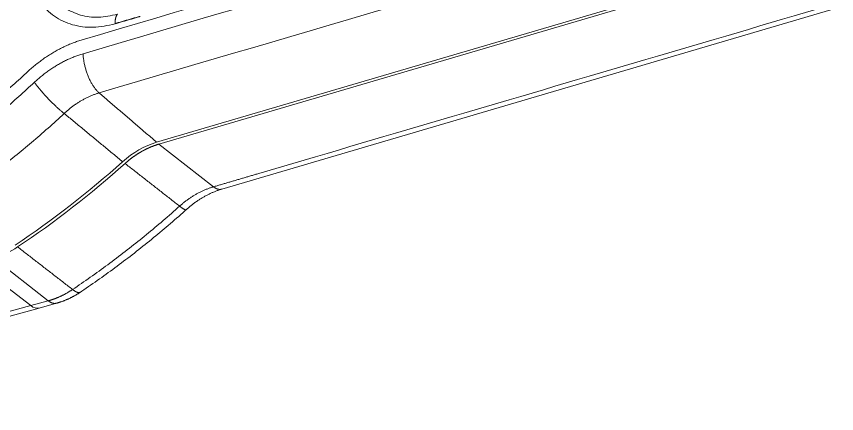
# Model space of a CAD drawing. Header units: inches. Extents: x 0 to 40, y 35.9 to 64.1.
# Drawn here: x 17.38 to 23.11, y 55.84 to 58.61 of the extents above; entities that cross this region are included whole.
import ezdxf

# ---------------------------------------------------------------- set-up
doc = ezdxf.new("R2010")
doc.units = ezdxf.units.IN
doc.header["$MEASUREMENT"] = 0
doc.layers.add('1', color=7, linetype='Continuous')
doc.layers.add('2', color=7, linetype='Continuous')

# ---------------------------------------------------------------- blocks, each defined once
blk = doc.blocks.new('block 462')
at = {"layer": '1', "color": 43, "lineweight": 18, "true_color": 0xccb266}
blk.add_lwpolyline([(14.8537, 55.8379), (17.536, 56.5755)], dxfattribs=at)
blk = doc.blocks.new('block 469')
at = {"layer": '1', "color": 43, "lineweight": 18, "true_color": 0xccb266}
blk.add_lwpolyline([(17.1845, 56.8175), (17.4782, 56.5921)], dxfattribs=at)
blk = doc.blocks.new('block 482')
at = {"layer": '1', "color": 43, "lineweight": 18, "true_color": 0xccb266}
blk.add_lwpolyline([(17.4782, 56.5921), (14.7964, 55.8547)], dxfattribs=at)
blk = doc.blocks.new('block 578')
at = {"layer": '1', "color": 43, "lineweight": 18, "true_color": 0xccb266}
blk.add_open_spline([(17.4782, 56.5921), (17.4986, 56.5765), (17.5186, 56.5707), (17.536, 56.5755)], degree=3, dxfattribs=at)
blk = doc.blocks.new('block 1015')
at = {"layer": '2', "color": 80, "lineweight": 18, "true_color": 0x3fff00}
blk.add_lwpolyline([(18.812, 57.4059), (23.1066, 58.6702)], dxfattribs=at)
blk = doc.blocks.new('block 1017')
at = {"layer": '2', "color": 80, "lineweight": 18, "true_color": 0x3fff00}
blk.add_lwpolyline([(17.536, 56.5755), (17.6584, 56.6092)], dxfattribs=at)
blk = doc.blocks.new('block 1022')
at = {"layer": '2', "color": 80, "lineweight": 18, "true_color": 0x3fff00}
blk.add_lwpolyline([(22.7062, 58.9962), (18.3726, 57.7204)], dxfattribs=at)
blk = doc.blocks.new('block 1023')
at = {"layer": '2', "color": 80, "lineweight": 18, "true_color": 0x3fff00}
blk.add_lwpolyline([(17.217, 56.9231), (17.6002, 56.6257)], dxfattribs=at)
blk = doc.blocks.new('block 1031')
at = {"layer": '2', "color": 80, "lineweight": 18, "true_color": 0x3fff00}
blk.add_lwpolyline([(22.6453, 58.9963), (18.3575, 57.7339)], dxfattribs=at)
blk = doc.blocks.new('block 1038')
at = {"layer": '2', "color": 80, "lineweight": 18, "true_color": 0x3fff00}
blk.add_lwpolyline([(18.754, 57.4224), (18.3726, 57.7204)], dxfattribs=at)
blk = doc.blocks.new('block 1039')
at = {"layer": '2', "color": 80, "lineweight": 18, "true_color": 0x3fff00}
blk.add_lwpolyline([(17.4782, 56.5921), (17.1845, 56.8175)], dxfattribs=at)
blk = doc.blocks.new('block 1041')
at = {"layer": '2', "color": 80, "lineweight": 18, "true_color": 0x3fff00}
blk.add_lwpolyline([(17.6002, 56.6257), (17.4782, 56.5921)], dxfattribs=at)
blk = doc.blocks.new('block 1169')
at = {"layer": '2', "color": 80, "lineweight": 18, "true_color": 0x3fff00}
blk.add_open_spline([(17.3868, 57.0022), (17.6472, 57.1766), (17.8981, 57.3718), (18.1367, 57.5855)], degree=3, dxfattribs=at)
blk = doc.blocks.new('block 1171')
at = {"layer": '2', "color": 80, "lineweight": 18, "true_color": 0x3fff00}
blk.add_open_spline([(22.2416, 59.3429), (20.8129, 58.9214), (19.3842, 58.4999), (17.9558, 58.0784)], degree=3, dxfattribs=at)
blk = doc.blocks.new('block 1174')
at = {"layer": '2', "color": 80, "lineweight": 18, "true_color": 0x3fff00}
blk.add_open_spline([(18.3575, 57.7339), (18.2736, 57.7092), (18.1914, 57.6623), (18.1195, 57.5979)], degree=3, dxfattribs=at)
blk = doc.blocks.new('block 1175')
at = {"layer": '2', "color": 80, "lineweight": 18, "true_color": 0x3fff00}
blk.add_open_spline([(21.9542, 59.6638), (20.582, 59.2591), (19.2099, 58.8543), (17.8379, 58.4496)], degree=3, dxfattribs=at)
blk = doc.blocks.new('block 1177')
at = {"layer": '2', "color": 80, "lineweight": 18, "true_color": 0x3fff00}
blk.add_open_spline([(22.1122, 59.6119), (20.6892, 59.1919), (19.2664, 58.772), (17.8438, 58.352)], degree=3, dxfattribs=at)
blk = doc.blocks.new('block 1178')
at = {"layer": '2', "color": 80, "lineweight": 18, "true_color": 0x3fff00}
blk.add_open_spline([(17.3698, 57.0148), (17.63, 57.1891), (17.8809, 57.3842), (18.1195, 57.5979)], degree=3, dxfattribs=at)
blk = doc.blocks.new('block 1182')
at = {"layer": '2', "color": 80, "lineweight": 18, "true_color": 0x3fff00}
blk.add_open_spline([(17.4782, 56.5921), (17.4986, 56.5765), (17.5186, 56.5707), (17.536, 56.5755)], degree=3, dxfattribs=at)
blk = doc.blocks.new('block 1184')
at = {"layer": '2', "color": 80, "lineweight": 18, "true_color": 0x3fff00}
blk.add_open_spline([(17.217, 56.9231), (17.275, 56.939), (17.3326, 56.9658), (17.3868, 57.0022)], degree=3, dxfattribs=at)
blk = doc.blocks.new('block 1212')
at = {"layer": '2', "color": 7, "lineweight": 18, "true_color": 0xffffff}
blk.add_open_spline([(21.9542, 59.6638), (20.582, 59.2591), (19.2099, 58.8543), (17.8379, 58.4496)], degree=3, dxfattribs=at)
blk = doc.blocks.new('block 1587')
at = {"layer": '2', "color": 80, "lineweight": 18, "true_color": 0x3fff00}
blk.add_lwpolyline([(17.7119, 57.9346), (17.7201, 57.9279), (17.7282, 57.9212), (17.7364, 57.9144), (17.7445, 57.9077), (17.7527, 57.9009), (17.7608, 57.8942), (17.769, 57.8875), (17.7772, 57.8807), (17.7853, 57.874), (17.7935, 57.8673), (17.8016, 57.8605), (17.8098, 57.8538), (17.8179, 57.8471), (17.8261, 57.8403), (17.8342, 57.8336), (17.8424, 57.8269), (17.8505, 57.8201), (17.8587, 57.8134), (17.8668, 57.8067), (17.875, 57.7999), (17.8831, 57.7932), (17.8913, 57.7864), (17.8994, 57.7797), (17.9076, 57.773), (17.9157, 57.7662), (17.9239, 57.7595), (17.932, 57.7528), (17.9402, 57.746), (17.9483, 57.7393), (17.9565, 57.7326), (17.9646, 57.7258), (17.9728, 57.7191), (17.981, 57.7124), (17.9891, 57.7056), (17.9972, 57.6989), (18.0054, 57.6922), (18.0136, 57.6854), (18.0217, 57.6787), (18.0299, 57.6719), (18.038, 57.6652), (18.0462, 57.6585), (18.0543, 57.6517), (18.0625, 57.645), (18.0706, 57.6383), (18.0788, 57.6315), (18.0869, 57.6248), (18.0951, 57.6181), (18.1032, 57.6113), (18.1114, 57.6046), (18.1195, 57.5979)], dxfattribs=at)
blk = doc.blocks.new('block 1612')
at = {"layer": '2', "color": 80, "lineweight": 18, "true_color": 0x3fff00}
blk.add_lwpolyline([(17.8187, 56.6825), (17.8344, 56.693), (17.85, 56.7036), (17.8656, 56.7142), (17.8811, 56.7248), (17.8967, 56.7355), (17.9122, 56.7463), (17.9277, 56.7571), (17.9431, 56.7679), (17.9586, 56.7788), (17.974, 56.7898), (17.9894, 56.8008), (18.0047, 56.8118), (18.0201, 56.8229), (18.0354, 56.834), (18.0507, 56.8452), (18.0659, 56.8565), (18.0812, 56.8678), (18.0964, 56.8791), (18.1116, 56.8905), (18.1268, 56.9019), (18.1419, 56.9134), (18.157, 56.925), (18.1721, 56.9365), (18.1872, 56.9482), (18.2022, 56.9599), (18.2173, 56.9716), (18.2322, 56.9834), (18.2472, 56.9952), (18.2621, 57.0071), (18.277, 57.019), (18.2919, 57.0309), (18.3068, 57.043), (18.3216, 57.055), (18.3364, 57.0671), (18.3511, 57.0793), (18.3659, 57.0915), (18.3806, 57.1037), (18.3952, 57.116), (18.4099, 57.1283), (18.4245, 57.1407), (18.4391, 57.1531), (18.4536, 57.1656), (18.4682, 57.1781), (18.4827, 57.1906), (18.4971, 57.2032), (18.5116, 57.2159), (18.526, 57.2286), (18.5404, 57.2413), (18.5547, 57.2541), (18.5691, 57.267)], dxfattribs=at)
blk = doc.blocks.new('block 1613')
at = {"layer": '2', "color": 80, "lineweight": 18, "true_color": 0x3fff00}
blk.add_lwpolyline([(18.5634, 57.2619), (18.568, 57.266), (18.5727, 57.2701), (18.5774, 57.2742), (18.5821, 57.2782), (18.5868, 57.2821), (18.5915, 57.286), (18.5963, 57.2899), (18.601, 57.2936), (18.6058, 57.2974), (18.6106, 57.3011), (18.6154, 57.3047), (18.6203, 57.3083), (18.6251, 57.3119), (18.63, 57.3154), (18.6349, 57.3188), (18.6398, 57.3222), (18.6447, 57.3256), (18.6497, 57.3289), (18.6546, 57.3321), (18.6596, 57.3353), (18.6646, 57.3385), (18.6696, 57.3416), (18.6746, 57.3446), (18.6797, 57.3476), (18.6847, 57.3506), (18.6897, 57.3535), (18.6948, 57.3563), (18.6998, 57.3591), (18.7049, 57.3618), (18.71, 57.3645), (18.7151, 57.3671), (18.7201, 57.3696), (18.7252, 57.3721), (18.7303, 57.3745), (18.7354, 57.3769), (18.7404, 57.3792), (18.7455, 57.3815), (18.7506, 57.3837), (18.7556, 57.3858), (18.7607, 57.3879), (18.7657, 57.39), (18.7707, 57.3919), (18.7758, 57.3938), (18.7808, 57.3957), (18.7858, 57.3975), (18.7908, 57.3992), (18.7958, 57.4009), (18.8008, 57.4025), (18.8058, 57.4041), (18.8107, 57.4056)], dxfattribs=at)
blk = doc.blocks.new('block 1614')
at = {"layer": '2', "color": 80, "lineweight": 18, "true_color": 0x3fff00}
blk.add_lwpolyline([(17.6552, 56.6083), (17.6588, 56.6093), (17.6623, 56.6103), (17.6659, 56.6114), (17.6695, 56.6124), (17.673, 56.6135), (17.6766, 56.6146), (17.6801, 56.6158), (17.6836, 56.6169), (17.6872, 56.6181), (17.6907, 56.6193), (17.6942, 56.6205), (17.6977, 56.6217), (17.7012, 56.623), (17.7046, 56.6243), (17.7081, 56.6256), (17.7116, 56.6269), (17.715, 56.6283), (17.7185, 56.6297), (17.7219, 56.6311), (17.7253, 56.6325), (17.7288, 56.634), (17.7322, 56.6355), (17.7356, 56.637), (17.739, 56.6385), (17.7423, 56.64), (17.7457, 56.6416), (17.7491, 56.6432), (17.7525, 56.6448), (17.7558, 56.6464), (17.7592, 56.6481), (17.7625, 56.6498), (17.7658, 56.6515), (17.7691, 56.6532), (17.7725, 56.655), (17.7758, 56.6568), (17.7791, 56.6586), (17.7823, 56.6604), (17.7856, 56.6622), (17.7889, 56.6641), (17.7921, 56.666), (17.7954, 56.6679), (17.7986, 56.6699), (17.8019, 56.6718), (17.8051, 56.6738), (17.8083, 56.6758), (17.8115, 56.6779), (17.8147, 56.6799), (17.8179, 56.682), (17.8211, 56.6841), (17.8243, 56.6862)], dxfattribs=at)
blk = doc.blocks.new('block 1631')
at = {"layer": '2', "color": 80, "lineweight": 18, "true_color": 0x3fff00}
blk.add_lwpolyline([(17.3863, 57.0026), (17.394, 56.9966), (17.4017, 56.9907), (17.4094, 56.9847), (17.417, 56.9788), (17.4247, 56.9728), (17.4324, 56.9669), (17.4401, 56.9609), (17.4478, 56.955), (17.4554, 56.949), (17.4631, 56.9431), (17.4708, 56.9371), (17.4785, 56.9312), (17.4862, 56.9252), (17.4938, 56.9192), (17.5015, 56.9133), (17.5092, 56.9074), (17.5169, 56.9014), (17.5245, 56.8954), (17.5322, 56.8895), (17.5399, 56.8835), (17.5476, 56.8776), (17.5553, 56.8716), (17.563, 56.8657), (17.5706, 56.8597), (17.5783, 56.8538), (17.586, 56.8478), (17.5937, 56.8419), (17.6014, 56.8359), (17.609, 56.83), (17.6167, 56.824), (17.6244, 56.8181), (17.6321, 56.8121), (17.6398, 56.8062), (17.6474, 56.8002), (17.6551, 56.7943), (17.6628, 56.7883), (17.6705, 56.7824), (17.6781, 56.7764), (17.6858, 56.7705), (17.6935, 56.7645), (17.7012, 56.7586), (17.7089, 56.7526), (17.7165, 56.7466), (17.7242, 56.7407), (17.7319, 56.7347), (17.7396, 56.7288), (17.7473, 56.7228), (17.7549, 56.7169), (17.7626, 56.7109), (17.7703, 56.705)], dxfattribs=at)
blk = doc.blocks.new('block 1633')
at = {"layer": '2', "color": 80, "lineweight": 18, "true_color": 0x3fff00}
blk.add_lwpolyline([(17.6002, 56.6257), (17.6014, 56.6248), (17.6026, 56.624), (17.6037, 56.6231), (17.6049, 56.6223), (17.6061, 56.6215), (17.6072, 56.6207), (17.6084, 56.62), (17.6096, 56.6192), (17.6107, 56.6185), (17.6119, 56.6178), (17.6131, 56.6172), (17.6142, 56.6165), (17.6154, 56.6159), (17.6165, 56.6153), (17.6177, 56.6147), (17.6189, 56.6142), (17.62, 56.6137), (17.6212, 56.6132), (17.6223, 56.6127), (17.6235, 56.6122), (17.6246, 56.6118), (17.6258, 56.6114), (17.6269, 56.611), (17.628, 56.6106), (17.6292, 56.6102), (17.6303, 56.6099), (17.6314, 56.6096), (17.6325, 56.6093), (17.6337, 56.6091), (17.6348, 56.6088), (17.6359, 56.6086), (17.637, 56.6084), (17.6381, 56.6083), (17.6392, 56.6081), (17.6403, 56.608), (17.6414, 56.6079), (17.6425, 56.6078), (17.6436, 56.6077), (17.6447, 56.6077), (17.6457, 56.6077), (17.6468, 56.6077), (17.6479, 56.6077), (17.6489, 56.6078), (17.65, 56.6079), (17.6511, 56.608), (17.6521, 56.6081), (17.6531, 56.6083), (17.6542, 56.6084), (17.6552, 56.6086), (17.6562, 56.6088)], dxfattribs=at)
blk = doc.blocks.new('block 1635')
at = {"layer": '2', "color": 80, "lineweight": 18, "true_color": 0x3fff00}
blk.add_lwpolyline([(18.754, 57.4224), (18.749, 57.4209), (18.7441, 57.4194), (18.7391, 57.4178), (18.7342, 57.4161), (18.7292, 57.4144), (18.7242, 57.4126), (18.7193, 57.4108), (18.7144, 57.409), (18.7094, 57.407), (18.7045, 57.4051), (18.6996, 57.403), (18.6947, 57.401), (18.6898, 57.3988), (18.6849, 57.3967), (18.68, 57.3944), (18.6751, 57.3922), (18.6702, 57.3898), (18.6653, 57.3875), (18.6605, 57.385), (18.6556, 57.3826), (18.6508, 57.38), (18.646, 57.3775), (18.6412, 57.3749), (18.6364, 57.3722), (18.6316, 57.3695), (18.6268, 57.3667), (18.6221, 57.3639), (18.6173, 57.3611), (18.6126, 57.3582), (18.6079, 57.3552), (18.6032, 57.3522), (18.5985, 57.3492), (18.5938, 57.3461), (18.5892, 57.343), (18.5846, 57.3399), (18.58, 57.3367), (18.5754, 57.3334), (18.5708, 57.3301), (18.5663, 57.3268), (18.5618, 57.3234), (18.5573, 57.32), (18.5528, 57.3165), (18.5483, 57.313), (18.5439, 57.3094), (18.5395, 57.3059), (18.5351, 57.3022), (18.5308, 57.2986), (18.5264, 57.2949), (18.5221, 57.2911), (18.5179, 57.2873)], dxfattribs=at)
blk = doc.blocks.new('block 1637')
at = {"layer": '2', "color": 80, "lineweight": 18, "true_color": 0x3fff00}
blk.add_lwpolyline([(18.5179, 57.2873), (18.5192, 57.2863), (18.5205, 57.2852), (18.5219, 57.2842), (18.5232, 57.2832), (18.5245, 57.2821), (18.5258, 57.2812), (18.5271, 57.2802), (18.5284, 57.2792), (18.5297, 57.2783), (18.5309, 57.2774), (18.5322, 57.2765), (18.5334, 57.2756), (18.5346, 57.2748), (18.5358, 57.274), (18.537, 57.2731), (18.5382, 57.2724), (18.5393, 57.2716), (18.5405, 57.2709), (18.5416, 57.2702), (18.5427, 57.2695), (18.5438, 57.2688), (18.5448, 57.2682), (18.5458, 57.2676), (18.5469, 57.267), (18.5479, 57.2665), (18.5488, 57.266), (18.5498, 57.2655), (18.5507, 57.2651), (18.5516, 57.2646), (18.5525, 57.2643), (18.5533, 57.2639), (18.5541, 57.2636), (18.5549, 57.2633), (18.5557, 57.263), (18.5565, 57.2628), (18.5572, 57.2626), (18.5579, 57.2624), (18.5586, 57.2623), (18.5593, 57.2622), (18.5599, 57.2621), (18.5605, 57.262), (18.5611, 57.262), (18.5616, 57.2621), (18.5622, 57.2621), (18.5627, 57.2622), (18.5631, 57.2623), (18.5636, 57.2624), (18.564, 57.2626), (18.5643, 57.2629), (18.5647, 57.2631)], dxfattribs=at)
blk = doc.blocks.new('block 1638')
at = {"layer": '2', "color": 80, "lineweight": 18, "true_color": 0x3fff00}
blk.add_lwpolyline([(17.7703, 56.705), (17.7717, 56.7039), (17.7732, 56.7028), (17.7746, 56.7017), (17.776, 56.7007), (17.7774, 56.6996), (17.7788, 56.6987), (17.7801, 56.6977), (17.7815, 56.6968), (17.7828, 56.6959), (17.7841, 56.6951), (17.7854, 56.6942), (17.7867, 56.6934), (17.788, 56.6927), (17.7893, 56.6919), (17.7905, 56.6912), (17.7918, 56.6905), (17.793, 56.6899), (17.7942, 56.6893), (17.7954, 56.6887), (17.7965, 56.6881), (17.7977, 56.6876), (17.7988, 56.6871), (17.7999, 56.6866), (17.8011, 56.6862), (17.8022, 56.6858), (17.8032, 56.6854), (17.8043, 56.6851), (17.8053, 56.6848), (17.8063, 56.6845), (17.8073, 56.6842), (17.8083, 56.684), (17.8093, 56.6838), (17.8102, 56.6837), (17.8112, 56.6835), (17.8121, 56.6834), (17.813, 56.6834), (17.8138, 56.6833), (17.8147, 56.6833), (17.8155, 56.6833), (17.8163, 56.6834), (17.8171, 56.6835), (17.8179, 56.6836), (17.8187, 56.6838), (17.8194, 56.6839), (17.8201, 56.6842), (17.8208, 56.6844), (17.8215, 56.6847), (17.8222, 56.685), (17.8228, 56.6853), (17.8234, 56.6857)], dxfattribs=at)
blk = doc.blocks.new('block 1652')
at = {"layer": '2', "color": 80, "lineweight": 18, "true_color": 0x3fff00}
blk.add_lwpolyline([(16.9775, 57.3434), (16.9928, 57.3541), (17.0081, 57.3647), (17.0234, 57.3755), (17.0387, 57.3863), (17.0539, 57.3971), (17.0692, 57.408), (17.0843, 57.419), (17.0995, 57.4299), (17.1146, 57.441), (17.1298, 57.4521), (17.1448, 57.4632), (17.1599, 57.4744), (17.1749, 57.4856), (17.1899, 57.4969), (17.2049, 57.5082), (17.2198, 57.5196), (17.2347, 57.531), (17.2496, 57.5425), (17.2645, 57.554), (17.2793, 57.5655), (17.2941, 57.5772), (17.3089, 57.5888), (17.3237, 57.6005), (17.3384, 57.6123), (17.3531, 57.6241), (17.3678, 57.6359), (17.3824, 57.6478), (17.397, 57.6598), (17.4116, 57.6718), (17.4262, 57.6838), (17.4407, 57.6959), (17.4553, 57.708), (17.4698, 57.7202), (17.4842, 57.7325), (17.4986, 57.7447), (17.513, 57.7571), (17.5274, 57.7694), (17.5418, 57.7819), (17.5561, 57.7943), (17.5704, 57.8068), (17.5847, 57.8194), (17.5989, 57.832), (17.6131, 57.8447), (17.6273, 57.8574), (17.6415, 57.8701), (17.6556, 57.8829), (17.6698, 57.8958), (17.6838, 57.9087), (17.6979, 57.9216), (17.7119, 57.9346)], dxfattribs=at)
blk = doc.blocks.new('block 1653')
at = {"layer": '2', "color": 80, "lineweight": 18, "true_color": 0x3fff00}
blk.add_lwpolyline([(17.9558, 58.0784), (17.9524, 58.0814), (17.949, 58.0845), (17.9457, 58.0879), (17.9423, 58.0913), (17.939, 58.095), (17.9356, 58.0988), (17.9323, 58.1027), (17.9291, 58.1069), (17.9258, 58.1111), (17.9226, 58.1155), (17.9194, 58.12), (17.9162, 58.1247), (17.913, 58.1295), (17.9099, 58.1344), (17.9069, 58.1394), (17.9039, 58.1445), (17.9009, 58.1498), (17.898, 58.1551), (17.8951, 58.1606), (17.8923, 58.1661), (17.8896, 58.1718), (17.8868, 58.1775), (17.8842, 58.1834), (17.8817, 58.1893), (17.8791, 58.1952), (17.8767, 58.2013), (17.8744, 58.2074), (17.8721, 58.2136), (17.8699, 58.2198), (17.8678, 58.2261), (17.8657, 58.2324), (17.8638, 58.2387), (17.8619, 58.2451), (17.8601, 58.2514), (17.8584, 58.2578), (17.8568, 58.2643), (17.8552, 58.2707), (17.8538, 58.2771), (17.8524, 58.2835), (17.8512, 58.2899), (17.85, 58.2963), (17.8489, 58.3027), (17.8479, 58.309), (17.847, 58.3153), (17.8462, 58.3216), (17.8455, 58.3278), (17.8449, 58.3339), (17.8445, 58.34), (17.8441, 58.3461), (17.8438, 58.352)], dxfattribs=at)
blk = doc.blocks.new('block 1654')
at = {"layer": '2', "color": 80, "lineweight": 18, "true_color": 0x3fff00}
blk.add_lwpolyline([(17.8379, 58.4496), (17.8298, 58.4472), (17.8218, 58.4447), (17.8137, 58.4421), (17.8057, 58.4394), (17.7977, 58.4366), (17.7897, 58.4338), (17.7817, 58.4308), (17.7737, 58.4278), (17.7657, 58.4247), (17.7577, 58.4214), (17.7498, 58.4182), (17.7419, 58.4148), (17.7339, 58.4113), (17.726, 58.4078), (17.7182, 58.4042), (17.7103, 58.4005), (17.7025, 58.3967), (17.6946, 58.3928), (17.6868, 58.3889), (17.679, 58.3848), (17.6713, 58.3807), (17.6635, 58.3765), (17.6558, 58.3723), (17.6481, 58.3679), (17.6404, 58.3635), (17.6328, 58.359), (17.6252, 58.3544), (17.6176, 58.3497), (17.61, 58.345), (17.6025, 58.3402), (17.595, 58.3353), (17.5875, 58.3303), (17.58, 58.3253), (17.5726, 58.3201), (17.5652, 58.3149), (17.5579, 58.3097), (17.5506, 58.3043), (17.5433, 58.2989), (17.5361, 58.2934), (17.5289, 58.2879), (17.5217, 58.2822), (17.5146, 58.2765), (17.5075, 58.2708), (17.5004, 58.2649), (17.4934, 58.259), (17.4864, 58.2531), (17.4795, 58.247), (17.4726, 58.2409), (17.4658, 58.2347), (17.459, 58.2284)], dxfattribs=at)
blk = doc.blocks.new('block 1656')
at = {"layer": '2', "color": 80, "lineweight": 18, "true_color": 0x3fff00}
blk.add_lwpolyline([(18.3575, 57.7339), (18.3495, 57.7408), (18.3414, 57.7477), (18.3334, 57.7546), (18.3254, 57.7615), (18.3173, 57.7684), (18.3093, 57.7753), (18.3013, 57.7821), (18.2932, 57.789), (18.2852, 57.7959), (18.2772, 57.8028), (18.2691, 57.8097), (18.2611, 57.8166), (18.2531, 57.8235), (18.245, 57.8304), (18.237, 57.8373), (18.2289, 57.8442), (18.2209, 57.851), (18.2129, 57.8579), (18.2048, 57.8648), (18.1968, 57.8717), (18.1888, 57.8786), (18.1808, 57.8855), (18.1727, 57.8924), (18.1647, 57.8993), (18.1566, 57.9062), (18.1486, 57.9131), (18.1406, 57.9199), (18.1325, 57.9268), (18.1245, 57.9337), (18.1165, 57.9406), (18.1084, 57.9475), (18.1004, 57.9544), (18.0924, 57.9613), (18.0843, 57.9682), (18.0763, 57.975), (18.0683, 57.9819), (18.0602, 57.9888), (18.0522, 57.9957), (18.0442, 58.0026), (18.0361, 58.0095), (18.0281, 58.0164), (18.0201, 58.0233), (18.012, 58.0302), (18.004, 58.0371), (17.996, 58.044), (17.9879, 58.0508), (17.9799, 58.0577), (17.9718, 58.0646), (17.9638, 58.0715), (17.9558, 58.0784)], dxfattribs=at)
blk = doc.blocks.new('block 1658')
at = {"layer": '2', "color": 80, "lineweight": 18, "true_color": 0x3fff00}
blk.add_lwpolyline([(17.459, 58.2284), (17.4458, 58.2162), (17.4325, 58.204), (17.4193, 58.1919), (17.406, 58.1798), (17.3927, 58.1678), (17.3793, 58.1558), (17.366, 58.1438), (17.3526, 58.1319), (17.3392, 58.12), (17.3257, 58.1082), (17.3123, 58.0965), (17.2988, 58.0847), (17.2853, 58.073), (17.2717, 58.0614), (17.2582, 58.0498), (17.2446, 58.0382), (17.231, 58.0267), (17.2173, 58.0153), (17.2037, 58.0038), (17.19, 57.9925), (17.1763, 57.9812), (17.1626, 57.9699), (17.1488, 57.9586), (17.135, 57.9474), (17.1212, 57.9363), (17.1074, 57.9252), (17.0935, 57.9141), (17.0796, 57.9031), (17.0657, 57.8921), (17.0518, 57.8812), (17.0378, 57.8703), (17.0238, 57.8595), (17.0098, 57.8487), (16.9957, 57.838), (16.9817, 57.8273), (16.9676, 57.8166), (16.9535, 57.806), (16.9393, 57.7955), (16.9252, 57.7849), (16.911, 57.7745), (16.8967, 57.764), (16.8825, 57.7536), (16.8682, 57.7433), (16.8539, 57.733), (16.8396, 57.7228), (16.8253, 57.7126), (16.8109, 57.7024), (16.7965, 57.6923), (16.7821, 57.6823), (16.7676, 57.6722)], dxfattribs=at)
blk = doc.blocks.new('block 1661')
at = {"layer": '2', "color": 80, "lineweight": 18, "true_color": 0x3fff00}
blk.add_lwpolyline([(17.7119, 57.9346), (17.7083, 57.9374), (17.7046, 57.9403), (17.7008, 57.9434), (17.6969, 57.9465), (17.6929, 57.9498), (17.6889, 57.9532), (17.6848, 57.9567), (17.6807, 57.9603), (17.6765, 57.964), (17.6722, 57.9677), (17.6679, 57.9716), (17.6636, 57.9756), (17.6592, 57.9796), (17.6547, 57.9837), (17.6503, 57.988), (17.6458, 57.9922), (17.6413, 57.9966), (17.6367, 58.001), (17.6322, 58.0055), (17.6276, 58.01), (17.623, 58.0146), (17.6184, 58.0192), (17.6138, 58.0239), (17.6092, 58.0287), (17.6046, 58.0334), (17.6, 58.0382), (17.5955, 58.0431), (17.591, 58.0479), (17.5864, 58.0528), (17.5819, 58.0577), (17.5775, 58.0627), (17.5731, 58.0676), (17.5687, 58.0725), (17.5643, 58.0774), (17.56, 58.0823), (17.5558, 58.0873), (17.5516, 58.0921), (17.5475, 58.097), (17.5434, 58.1019), (17.5394, 58.1067), (17.5354, 58.1115), (17.5316, 58.1163), (17.5278, 58.121), (17.524, 58.1257), (17.5204, 58.1303), (17.5168, 58.1349), (17.5134, 58.1394), (17.51, 58.1439), (17.5068, 58.1483), (17.5036, 58.1526)], dxfattribs=at)
blk = doc.blocks.new('block 1663')
at = {"layer": '2', "color": 80, "lineweight": 18, "true_color": 0x3fff00}
blk.add_lwpolyline([(17.5036, 58.1526), (17.4901, 58.1401), (17.4767, 58.1276), (17.4632, 58.1152), (17.4497, 58.1028), (17.4361, 58.0905), (17.4226, 58.0782), (17.409, 58.0659), (17.3953, 58.0537), (17.3817, 58.0416), (17.368, 58.0295), (17.3543, 58.0174), (17.3406, 58.0054), (17.3268, 57.9935), (17.3131, 57.9815), (17.2993, 57.9697), (17.2854, 57.9578), (17.2716, 57.9461), (17.2577, 57.9343), (17.2438, 57.9226), (17.2299, 57.911), (17.2159, 57.8994), (17.2019, 57.8878), (17.1879, 57.8763), (17.1739, 57.8649), (17.1598, 57.8534), (17.1458, 57.8421), (17.1316, 57.8308), (17.1175, 57.8195), (17.1033, 57.8082), (17.0891, 57.797), (17.0749, 57.7859), (17.0607, 57.7748), (17.0464, 57.7638), (17.0321, 57.7528), (17.0178, 57.7418), (17.0034, 57.7309), (16.9891, 57.72), (16.9747, 57.7092), (16.9602, 57.6984), (16.9458, 57.6877), (16.9313, 57.677), (16.9168, 57.6664), (16.9023, 57.6558), (16.8877, 57.6453), (16.8731, 57.6348), (16.8585, 57.6243), (16.8439, 57.6139), (16.8292, 57.6036), (16.8145, 57.5933), (16.7998, 57.583)], dxfattribs=at)
blk = doc.blocks.new('block 1667')
at = {"layer": '2', "color": 80, "lineweight": 18, "true_color": 0x3fff00}
blk.add_lwpolyline([(17.7119, 57.9346), (17.7163, 57.9387), (17.7207, 57.9428), (17.7251, 57.9467), (17.7296, 57.9507), (17.7341, 57.9546), (17.7386, 57.9585), (17.7431, 57.9623), (17.7477, 57.966), (17.7522, 57.9698), (17.7568, 57.9734), (17.7615, 57.977), (17.7661, 57.9806), (17.7708, 57.9841), (17.7755, 57.9876), (17.7802, 57.9911), (17.7849, 57.9944), (17.7897, 57.9978), (17.7945, 58.001), (17.7992, 58.0043), (17.8041, 58.0074), (17.8089, 58.0106), (17.8138, 58.0137), (17.8186, 58.0167), (17.8235, 58.0196), (17.8284, 58.0226), (17.8333, 58.0254), (17.8383, 58.0283), (17.8433, 58.031), (17.8482, 58.0338), (17.8532, 58.0364), (17.8582, 58.039), (17.8633, 58.0416), (17.8683, 58.0441), (17.8733, 58.0466), (17.8784, 58.0489), (17.8835, 58.0513), (17.8886, 58.0536), (17.8937, 58.0558), (17.8988, 58.058), (17.9039, 58.0601), (17.9091, 58.0622), (17.9142, 58.0642), (17.9194, 58.0662), (17.9246, 58.0681), (17.9297, 58.07), (17.9349, 58.0718), (17.9401, 58.0735), (17.9453, 58.0752), (17.9505, 58.0768), (17.9558, 58.0784)], dxfattribs=at)
blk = doc.blocks.new('block 1668')
at = {"layer": '2', "color": 80, "lineweight": 18, "true_color": 0x3fff00}
blk.add_lwpolyline([(17.8438, 58.352), (17.8365, 58.3499), (17.8292, 58.3476), (17.822, 58.3452), (17.8147, 58.3428), (17.8075, 58.3403), (17.8002, 58.3377), (17.793, 58.335), (17.7858, 58.3323), (17.7786, 58.3295), (17.7714, 58.3266), (17.7642, 58.3236), (17.7571, 58.3205), (17.7499, 58.3174), (17.7428, 58.3142), (17.7357, 58.3109), (17.7286, 58.3076), (17.7215, 58.3041), (17.7145, 58.3006), (17.7074, 58.297), (17.7004, 58.2934), (17.6934, 58.2897), (17.6865, 58.2859), (17.6796, 58.282), (17.6727, 58.2781), (17.6658, 58.2741), (17.6589, 58.27), (17.6521, 58.2659), (17.6453, 58.2617), (17.6385, 58.2575), (17.6318, 58.2531), (17.6251, 58.2487), (17.6184, 58.2443), (17.6118, 58.2397), (17.6052, 58.2351), (17.5986, 58.2305), (17.5921, 58.2258), (17.5855, 58.221), (17.579, 58.2161), (17.5726, 58.2112), (17.5662, 58.2062), (17.5598, 58.2011), (17.5534, 58.196), (17.5471, 58.1908), (17.5408, 58.1855), (17.5345, 58.1802), (17.5282, 58.1748), (17.522, 58.1694), (17.5159, 58.1638), (17.5097, 58.1582), (17.5036, 58.1526)], dxfattribs=at)
blk = doc.blocks.new('block 1703')
at = {"layer": '2', "color": 80, "lineweight": 18, "true_color": 0x3fff00}
blk.add_lwpolyline([(17.7703, 56.705), (17.767, 56.7029), (17.7637, 56.7008), (17.7605, 56.6987), (17.7572, 56.6966), (17.7539, 56.6945), (17.7506, 56.6925), (17.7473, 56.6904), (17.744, 56.6884), (17.7407, 56.6864), (17.7374, 56.6844), (17.7341, 56.6824), (17.7307, 56.6804), (17.7274, 56.6785), (17.7241, 56.6766), (17.7207, 56.6748), (17.7173, 56.673), (17.714, 56.6711), (17.7106, 56.6694), (17.7072, 56.6676), (17.7038, 56.6659), (17.7004, 56.6642), (17.697, 56.6625), (17.6936, 56.6609), (17.6902, 56.6592), (17.6867, 56.6576), (17.6833, 56.6561), (17.6799, 56.6545), (17.6764, 56.653), (17.673, 56.6514), (17.6696, 56.6499), (17.6661, 56.6485), (17.6627, 56.6471), (17.6592, 56.6456), (17.6558, 56.6443), (17.6523, 56.6429), (17.6489, 56.6416), (17.6454, 56.6403), (17.6419, 56.639), (17.6385, 56.6378), (17.635, 56.6366), (17.6315, 56.6355), (17.628, 56.6343), (17.6246, 56.6332), (17.6211, 56.6321), (17.6176, 56.631), (17.6141, 56.6299), (17.6107, 56.6289), (17.6072, 56.6278), (17.6037, 56.6268), (17.6002, 56.6257)], dxfattribs=at)
blk = doc.blocks.new('block 1704')
at = {"layer": '2', "color": 80, "lineweight": 18, "true_color": 0x3fff00}
blk.add_lwpolyline([(19.0703, 57.5156), (19.064, 57.5137), (19.0577, 57.5118), (19.0514, 57.51), (19.045, 57.5081), (19.0387, 57.5063), (19.0324, 57.5044), (19.0261, 57.5025), (19.0197, 57.5007), (19.0134, 57.4988), (19.0071, 57.4969), (19.0008, 57.4951), (18.9944, 57.4932), (18.9881, 57.4914), (18.9818, 57.4895), (18.9754, 57.4876), (18.9691, 57.4858), (18.9628, 57.4839), (18.9565, 57.482), (18.9501, 57.4802), (18.9438, 57.4783), (18.9375, 57.4764), (18.9312, 57.4746), (18.9248, 57.4727), (18.9185, 57.4709), (18.9122, 57.469), (18.9059, 57.4671), (18.8995, 57.4653), (18.8932, 57.4634), (18.8869, 57.4615), (18.8805, 57.4597), (18.8742, 57.4578), (18.8679, 57.456), (18.8616, 57.4541), (18.8552, 57.4522), (18.8489, 57.4504), (18.8426, 57.4485), (18.8362, 57.4466), (18.8299, 57.4448), (18.8236, 57.4429), (18.8173, 57.441), (18.8109, 57.4392), (18.8046, 57.4373), (18.7983, 57.4355), (18.792, 57.4336), (18.7856, 57.4317), (18.7793, 57.4299), (18.773, 57.428), (18.7667, 57.4261), (18.7603, 57.4243), (18.754, 57.4224)], dxfattribs=at)
blk = doc.blocks.new('block 1705')
at = {"layer": '2', "color": 80, "lineweight": 18, "true_color": 0x3fff00}
blk.add_lwpolyline([(18.5178, 57.2873), (18.5102, 57.2932), (18.5026, 57.2992), (18.495, 57.3052), (18.4873, 57.3112), (18.4797, 57.3171), (18.4721, 57.3231), (18.4645, 57.329), (18.4569, 57.335), (18.4492, 57.341), (18.4416, 57.3469), (18.434, 57.3529), (18.4264, 57.3589), (18.4188, 57.3648), (18.4111, 57.3708), (18.4035, 57.3768), (18.3959, 57.3827), (18.3883, 57.3887), (18.3807, 57.3947), (18.373, 57.4006), (18.3654, 57.4066), (18.3578, 57.4126), (18.3502, 57.4185), (18.3425, 57.4245), (18.3349, 57.4304), (18.3273, 57.4364), (18.3197, 57.4424), (18.312, 57.4483), (18.3044, 57.4543), (18.2968, 57.4603), (18.2892, 57.4662), (18.2816, 57.4722), (18.2739, 57.4782), (18.2663, 57.4841), (18.2587, 57.4901), (18.2511, 57.4961), (18.2435, 57.502), (18.2358, 57.508), (18.2282, 57.514), (18.2206, 57.5199), (18.213, 57.5259), (18.2053, 57.5319), (18.1977, 57.5378), (18.1901, 57.5438), (18.1825, 57.5497), (18.1748, 57.5557), (18.1672, 57.5617), (18.1596, 57.5676), (18.152, 57.5736), (18.1444, 57.5796), (18.1367, 57.5855)], dxfattribs=at)
blk = doc.blocks.new('block 1706')
at = {"layer": '2', "color": 80, "lineweight": 18, "true_color": 0x3fff00}
blk.add_lwpolyline([(18.2464, 57.6655), (18.2471, 57.6659), (18.2478, 57.6663), (18.2485, 57.6667), (18.2491, 57.6671), (18.2498, 57.6675), (18.2505, 57.6679), (18.2512, 57.6682), (18.2518, 57.6686), (18.2525, 57.669), (18.2532, 57.6694), (18.2539, 57.6698), (18.2545, 57.6702), (18.2552, 57.6705), (18.2559, 57.6709), (18.2566, 57.6713), (18.2572, 57.6717), (18.2579, 57.672), (18.2586, 57.6724), (18.2593, 57.6728), (18.26, 57.6732), (18.2606, 57.6735), (18.2613, 57.6739), (18.262, 57.6743), (18.2627, 57.6746), (18.2633, 57.675), (18.264, 57.6754), (18.2647, 57.6757), (18.2654, 57.6761), (18.2661, 57.6765), (18.2668, 57.6768), (18.2674, 57.6772), (18.2681, 57.6776), (18.2688, 57.6779), (18.2695, 57.6783), (18.2702, 57.6786), (18.2709, 57.679), (18.2715, 57.6794), (18.2722, 57.6797), (18.2729, 57.6801), (18.2736, 57.6804), (18.2743, 57.6808), (18.275, 57.6811), (18.2757, 57.6815), (18.2764, 57.6818), (18.277, 57.6822), (18.2777, 57.6825), (18.2784, 57.6829), (18.2791, 57.6832), (18.2798, 57.6836), (18.2805, 57.6839)], dxfattribs=at)
blk = doc.blocks.new('block 1708')
at = {"layer": '2', "color": 80, "lineweight": 18, "true_color": 0x3fff00}
blk.add_lwpolyline([(18.5179, 57.2873), (18.5036, 57.2746), (18.4893, 57.2618), (18.475, 57.2492), (18.4606, 57.2365), (18.4462, 57.224), (18.4318, 57.2114), (18.4174, 57.1989), (18.4029, 57.1865), (18.3884, 57.174), (18.3738, 57.1617), (18.3592, 57.1493), (18.3447, 57.1371), (18.33, 57.1248), (18.3154, 57.1126), (18.3007, 57.1005), (18.2859, 57.0884), (18.2712, 57.0763), (18.2564, 57.0643), (18.2416, 57.0523), (18.2268, 57.0404), (18.2119, 57.0285), (18.197, 57.0167), (18.1821, 57.0049), (18.1672, 56.9932), (18.1522, 56.9815), (18.1372, 56.9698), (18.1222, 56.9582), (18.1071, 56.9467), (18.0921, 56.9352), (18.077, 56.9237), (18.0618, 56.9123), (18.0467, 56.901), (18.0315, 56.8896), (18.0164, 56.8784), (18.0011, 56.8672), (17.9859, 56.856), (17.9706, 56.8449), (17.9554, 56.8338), (17.94, 56.8228), (17.9247, 56.8118), (17.9094, 56.8009), (17.894, 56.7901), (17.8786, 56.7792), (17.8632, 56.7685), (17.8478, 56.7578), (17.8323, 56.7471), (17.8168, 56.7365), (17.8013, 56.7259), (17.7858, 56.7154), (17.7703, 56.705)], dxfattribs=at)
blk = doc.blocks.new('block 1709')
at = {"layer": '2', "color": 80, "lineweight": 18, "true_color": 0x3fff00}
blk.add_lwpolyline([(23.048, 58.6866), (22.9685, 58.6632), (22.8889, 58.6397), (22.8094, 58.6163), (22.7298, 58.5929), (22.6502, 58.5695), (22.5707, 58.5461), (22.4911, 58.5226), (22.4116, 58.4992), (22.332, 58.4758), (22.2525, 58.4524), (22.1729, 58.429), (22.0934, 58.4055), (22.0138, 58.3821), (21.9343, 58.3587), (21.8547, 58.3353), (21.7751, 58.3119), (21.6956, 58.2884), (21.616, 58.265), (21.5365, 58.2416), (21.457, 58.2182), (21.3774, 58.1948), (21.2978, 58.1713), (21.2183, 58.1479), (21.1387, 58.1245), (21.0592, 58.1011), (20.9796, 58.0777), (20.9001, 58.0542), (20.8205, 58.0308), (20.741, 58.0074), (20.6614, 57.984), (20.5819, 57.9606), (20.5023, 57.9371), (20.4227, 57.9137), (20.3432, 57.8903), (20.2636, 57.8669), (20.1841, 57.8435), (20.1045, 57.82), (20.025, 57.7966), (19.9454, 57.7732), (19.8659, 57.7498), (19.7863, 57.7264), (19.7068, 57.7029), (19.6272, 57.6795), (19.5477, 57.6561), (19.4681, 57.6327), (19.3886, 57.6092), (19.309, 57.5858), (19.2295, 57.5624), (19.1499, 57.539), (19.0703, 57.5156)], dxfattribs=at)
blk = doc.blocks.new('block 1710')
at = {"layer": '2', "color": 80, "lineweight": 18, "true_color": 0x3fff00}
blk.add_lwpolyline([(18.1492, 57.5964), (18.151, 57.598), (18.1529, 57.5995), (18.1547, 57.6011), (18.1566, 57.6027), (18.1585, 57.6042), (18.1604, 57.6057), (18.1622, 57.6073), (18.1641, 57.6088), (18.166, 57.6103), (18.1679, 57.6118), (18.1698, 57.6133), (18.1717, 57.6148), (18.1736, 57.6163), (18.1755, 57.6178), (18.1774, 57.6192), (18.1793, 57.6207), (18.1812, 57.6221), (18.1831, 57.6236), (18.1851, 57.625), (18.187, 57.6264), (18.1889, 57.6279), (18.1909, 57.6293), (18.1928, 57.6307), (18.1947, 57.6321), (18.1967, 57.6335), (18.1986, 57.6348), (18.2006, 57.6362), (18.2025, 57.6376), (18.2045, 57.6389), (18.2065, 57.6403), (18.2084, 57.6416), (18.2104, 57.6429), (18.2124, 57.6443), (18.2143, 57.6456), (18.2163, 57.6469), (18.2183, 57.6482), (18.2203, 57.6495), (18.2223, 57.6508), (18.2243, 57.652), (18.2263, 57.6533), (18.2283, 57.6546), (18.2303, 57.6558), (18.2323, 57.657), (18.2343, 57.6583), (18.2363, 57.6595), (18.2383, 57.6607), (18.2404, 57.6619), (18.2424, 57.6631), (18.2444, 57.6644), (18.2464, 57.6655)], dxfattribs=at)
blk = doc.blocks.new('block 1711')
at = {"layer": '2', "color": 80, "lineweight": 18, "true_color": 0x3fff00}
blk.add_lwpolyline([(18.2805, 57.6839), (18.2823, 57.6848), (18.2841, 57.6857), (18.286, 57.6866), (18.2878, 57.6875), (18.2896, 57.6884), (18.2914, 57.6892), (18.2933, 57.6901), (18.2951, 57.691), (18.2969, 57.6918), (18.2988, 57.6927), (18.3006, 57.6935), (18.3024, 57.6943), (18.3043, 57.6951), (18.3061, 57.6959), (18.3079, 57.6968), (18.3098, 57.6976), (18.3116, 57.6984), (18.3135, 57.6991), (18.3153, 57.6999), (18.3171, 57.7007), (18.319, 57.7014), (18.3208, 57.7022), (18.3227, 57.7029), (18.3245, 57.7037), (18.3263, 57.7044), (18.3282, 57.7051), (18.33, 57.7059), (18.3319, 57.7066), (18.3337, 57.7073), (18.3356, 57.708), (18.3374, 57.7087), (18.3392, 57.7093), (18.3411, 57.71), (18.3429, 57.7107), (18.3448, 57.7113), (18.3466, 57.712), (18.3485, 57.7127), (18.3503, 57.7133), (18.3522, 57.7139), (18.354, 57.7145), (18.3559, 57.7152), (18.3577, 57.7158), (18.3596, 57.7164), (18.3614, 57.717), (18.3633, 57.7175), (18.3651, 57.7181), (18.367, 57.7187), (18.3689, 57.7193), (18.3707, 57.7198), (18.3726, 57.7204)], dxfattribs=at)
blk = doc.blocks.new('block 1714')
at = {"layer": '2', "color": 80, "lineweight": 18, "true_color": 0x3fff00}
blk.add_lwpolyline([(18.1367, 57.5855), (18.137, 57.5858), (18.1372, 57.586), (18.1375, 57.5862), (18.1377, 57.5864), (18.138, 57.5866), (18.1382, 57.5868), (18.1385, 57.5871), (18.1387, 57.5873), (18.139, 57.5875), (18.1392, 57.5877), (18.1395, 57.5879), (18.1397, 57.5882), (18.1399, 57.5884), (18.1402, 57.5886), (18.1404, 57.5888), (18.1407, 57.589), (18.1409, 57.5892), (18.1412, 57.5895), (18.1414, 57.5897), (18.1417, 57.5899), (18.1419, 57.5901), (18.1422, 57.5904), (18.1424, 57.5906), (18.1427, 57.5908), (18.1429, 57.591), (18.1432, 57.5912), (18.1434, 57.5914), (18.1437, 57.5916), (18.1439, 57.5919), (18.1442, 57.5921), (18.1444, 57.5923), (18.1447, 57.5925), (18.1449, 57.5927), (18.1452, 57.5929), (18.1454, 57.5932), (18.1457, 57.5934), (18.1459, 57.5936), (18.1462, 57.5938), (18.1464, 57.594), (18.1467, 57.5942), (18.1469, 57.5945), (18.1472, 57.5947), (18.1474, 57.5949), (18.1477, 57.5951), (18.1479, 57.5953), (18.1482, 57.5955), (18.1484, 57.5957), (18.1487, 57.596), (18.1489, 57.5962), (18.1492, 57.5964)], dxfattribs=at)
blk = doc.blocks.new('block 1720')
at = {"layer": '2', "color": 80, "lineweight": 18, "true_color": 0x3fff00}
blk.add_lwpolyline([(18.754, 57.4224), (18.7552, 57.4215), (18.7565, 57.4206), (18.7577, 57.4197), (18.7589, 57.4188), (18.7602, 57.418), (18.7614, 57.4172), (18.7626, 57.4164), (18.7638, 57.4156), (18.7651, 57.4149), (18.7663, 57.4142), (18.7675, 57.4135), (18.7687, 57.4128), (18.7699, 57.4122), (18.7711, 57.4116), (18.7724, 57.411), (18.7736, 57.4104), (18.7748, 57.4099), (18.776, 57.4093), (18.7771, 57.4089), (18.7784, 57.4084), (18.7795, 57.408), (18.7807, 57.4075), (18.7819, 57.4071), (18.7831, 57.4068), (18.7843, 57.4064), (18.7854, 57.4061), (18.7866, 57.4058), (18.7878, 57.4056), (18.7889, 57.4053), (18.7901, 57.4051), (18.7912, 57.4049), (18.7924, 57.4047), (18.7935, 57.4046), (18.7946, 57.4045), (18.7958, 57.4044), (18.7969, 57.4043), (18.798, 57.4043), (18.7991, 57.4042), (18.8002, 57.4043), (18.8013, 57.4043), (18.8024, 57.4044), (18.8035, 57.4044), (18.8046, 57.4045), (18.8057, 57.4047), (18.8067, 57.4048), (18.8078, 57.405), (18.8088, 57.4052), (18.8099, 57.4055), (18.8109, 57.4057), (18.812, 57.406)], dxfattribs=at)
blk = doc.blocks.new('block 1731')
at = {"layer": '2', "color": 7, "lineweight": 18, "true_color": 0xffffff}
blk.add_lwpolyline([(18.0676, 58.5624), (18.0676, 58.5641), (18.0676, 58.5658), (18.0675, 58.5675), (18.0675, 58.5692), (18.0676, 58.5709), (18.0676, 58.5725), (18.0676, 58.5742), (18.0677, 58.5759), (18.0678, 58.5775), (18.0679, 58.5791), (18.068, 58.5807), (18.0681, 58.5823), (18.0683, 58.5839), (18.0685, 58.5854), (18.0686, 58.587), (18.0688, 58.5885), (18.069, 58.59), (18.0693, 58.5915), (18.0695, 58.593), (18.0697, 58.5945), (18.07, 58.5959), (18.0703, 58.5973), (18.0706, 58.5987), (18.0709, 58.6001), (18.0712, 58.6015), (18.0715, 58.6028), (18.0719, 58.6042), (18.0722, 58.6055), (18.0726, 58.6068), (18.073, 58.608), (18.0734, 58.6093), (18.0738, 58.6105), (18.0742, 58.6117), (18.0747, 58.6129), (18.0751, 58.614), (18.0756, 58.6151), (18.0761, 58.6162), (18.0766, 58.6173), (18.0771, 58.6183), (18.0776, 58.6194), (18.0781, 58.6203), (18.0787, 58.6213), (18.0792, 58.6223), (18.0798, 58.6232), (18.0804, 58.6241), (18.081, 58.6249), (18.0815, 58.6257), (18.0822, 58.6265), (18.0828, 58.6273), (18.0834, 58.628)], dxfattribs=at)
blk = doc.blocks.new('block 1745')
at = {"layer": '2', "color": 7, "lineweight": 18, "true_color": 0xffffff}
blk.add_lwpolyline([(17.5508, 59.0316), (17.551, 59.0144), (17.5514, 58.9972), (17.5523, 58.9802), (17.5539, 58.9635), (17.5561, 58.9469), (17.5589, 58.9306), (17.5622, 58.9145), (17.566, 58.8986), (17.5703, 58.883), (17.5751, 58.8677), (17.5804, 58.8527), (17.5862, 58.838), (17.5925, 58.8236), (17.5993, 58.8096), (17.6066, 58.796), (17.6144, 58.7827), (17.6226, 58.7698), (17.6313, 58.7574), (17.6405, 58.7453), (17.6501, 58.7337), (17.6601, 58.7225), (17.6706, 58.7118), (17.6815, 58.7015), (17.6928, 58.6917), (17.7045, 58.6825), (17.7166, 58.6737), (17.7292, 58.6654), (17.742, 58.6577), (17.7552, 58.6505), (17.7688, 58.6438), (17.7827, 58.6377), (17.7968, 58.6321), (17.8112, 58.6271), (17.8259, 58.6226), (17.8408, 58.6186), (17.8559, 58.6153), (17.8713, 58.6125), (17.8868, 58.6102), (17.9026, 58.6084), (17.9185, 58.6073), (17.9345, 58.6067), (17.9507, 58.6069), (17.9671, 58.6078), (17.9835, 58.6094), (18, 58.6116), (18.0166, 58.6143), (18.0332, 58.6174), (18.0499, 58.6207), (18.0667, 58.6243), (18.0834, 58.628)], dxfattribs=at)
blk = doc.blocks.new('block 1833')
at = {"layer": '2', "color": 7, "lineweight": 18, "true_color": 0xffffff}
blk.add_lwpolyline([(17.8379, 58.4496), (17.8298, 58.4472), (17.8218, 58.4447), (17.8137, 58.4421), (17.8057, 58.4394), (17.7977, 58.4366), (17.7897, 58.4338), (17.7817, 58.4308), (17.7737, 58.4278), (17.7657, 58.4247), (17.7577, 58.4214), (17.7498, 58.4182), (17.7419, 58.4148), (17.7339, 58.4113), (17.726, 58.4078), (17.7182, 58.4042), (17.7103, 58.4005), (17.7025, 58.3967), (17.6946, 58.3928), (17.6868, 58.3889), (17.679, 58.3848), (17.6713, 58.3807), (17.6635, 58.3765), (17.6558, 58.3723), (17.6481, 58.3679), (17.6404, 58.3635), (17.6328, 58.359), (17.6252, 58.3544), (17.6176, 58.3497), (17.61, 58.345), (17.6025, 58.3402), (17.595, 58.3353), (17.5875, 58.3303), (17.58, 58.3253), (17.5726, 58.3201), (17.5652, 58.3149), (17.5579, 58.3097), (17.5506, 58.3043), (17.5433, 58.2989), (17.5361, 58.2934), (17.5289, 58.2879), (17.5217, 58.2822), (17.5146, 58.2765), (17.5075, 58.2708), (17.5004, 58.2649), (17.4934, 58.259), (17.4864, 58.2531), (17.4795, 58.247), (17.4726, 58.2409), (17.4658, 58.2347), (17.459, 58.2284)], dxfattribs=at)
blk = doc.blocks.new('block 1836')
at = {"layer": '2', "color": 7, "lineweight": 18, "true_color": 0xffffff}
blk.add_lwpolyline([(18.0676, 58.5624), (18.0711, 58.5634), (18.0746, 58.5644), (18.0781, 58.5655), (18.0816, 58.5665), (18.0851, 58.5675), (18.0886, 58.5685), (18.0921, 58.5695), (18.0956, 58.5705), (18.0991, 58.5715), (18.1025, 58.5725), (18.106, 58.5735), (18.1095, 58.5745), (18.113, 58.5756), (18.1165, 58.5766), (18.12, 58.5776), (18.1235, 58.5786), (18.127, 58.5796), (18.1305, 58.5806), (18.1339, 58.5816), (18.1374, 58.5826), (18.1409, 58.5837), (18.1444, 58.5847), (18.1479, 58.5857), (18.1514, 58.5867), (18.1549, 58.5877), (18.1584, 58.5887), (18.1619, 58.5897), (18.1654, 58.5907), (18.1689, 58.5918), (18.1723, 58.5928), (18.1758, 58.5938), (18.1793, 58.5948), (18.1828, 58.5958), (18.1863, 58.5968), (18.1898, 58.5978), (18.1933, 58.5988), (18.1968, 58.5999), (18.2003, 58.6009), (18.2038, 58.6019), (18.2073, 58.6029), (18.2107, 58.6039), (18.2142, 58.6049), (18.2177, 58.6059), (18.2212, 58.6069), (18.2247, 58.6079), (18.2282, 58.609), (18.2317, 58.61), (18.2352, 58.611), (18.2387, 58.612), (18.2422, 58.613)], dxfattribs=at)
blk = doc.blocks.new('block 1838')
at = {"layer": '2', "color": 7, "lineweight": 18, "true_color": 0xffffff}
blk.add_lwpolyline([(17.459, 58.2284), (17.4458, 58.2162), (17.4325, 58.204), (17.4193, 58.1919), (17.406, 58.1798), (17.3927, 58.1678), (17.3793, 58.1558), (17.366, 58.1438), (17.3526, 58.1319), (17.3392, 58.12), (17.3257, 58.1082), (17.3123, 58.0965), (17.2988, 58.0847), (17.2853, 58.073), (17.2717, 58.0614), (17.2582, 58.0498), (17.2446, 58.0382), (17.231, 58.0267), (17.2173, 58.0153), (17.2037, 58.0038), (17.19, 57.9925), (17.1763, 57.9812), (17.1626, 57.9699), (17.1488, 57.9586), (17.135, 57.9474), (17.1212, 57.9363), (17.1074, 57.9252), (17.0935, 57.9141), (17.0796, 57.9031), (17.0657, 57.8921), (17.0518, 57.8812), (17.0378, 57.8703), (17.0238, 57.8595), (17.0098, 57.8487), (16.9957, 57.838), (16.9817, 57.8273), (16.9676, 57.8166), (16.9535, 57.806), (16.9393, 57.7955), (16.9252, 57.7849), (16.911, 57.7745), (16.8967, 57.764), (16.8825, 57.7536), (16.8682, 57.7433), (16.8539, 57.733), (16.8396, 57.7228), (16.8253, 57.7126), (16.8109, 57.7024), (16.7965, 57.6923), (16.7821, 57.6823), (16.7676, 57.6722)], dxfattribs=at)
blk = doc.blocks.new('block 1860')
at = {"layer": '2', "color": 7, "lineweight": 18, "true_color": 0xffffff}
blk.add_lwpolyline([(17.4492, 59.027), (17.4494, 59.0071), (17.45, 58.9874), (17.4513, 58.9678), (17.4533, 58.9485), (17.4559, 58.9294), (17.4591, 58.9105), (17.4629, 58.892), (17.4674, 58.8737), (17.4724, 58.8557), (17.478, 58.838), (17.4843, 58.8207), (17.4911, 58.8037), (17.4986, 58.7872), (17.5066, 58.7711), (17.5151, 58.7553), (17.5243, 58.74), (17.534, 58.7252), (17.5442, 58.7108), (17.5549, 58.6969), (17.5661, 58.6835), (17.5779, 58.6706), (17.5901, 58.6583), (17.6028, 58.6464), (17.616, 58.6351), (17.6296, 58.6244), (17.6437, 58.6143), (17.6582, 58.6047), (17.6731, 58.5958), (17.6884, 58.5875), (17.704, 58.5797), (17.7201, 58.5726), (17.7364, 58.5662), (17.7531, 58.5604), (17.7701, 58.5552), (17.7873, 58.5506), (17.8048, 58.5467), (17.8226, 58.5434), (17.8406, 58.5408), (17.8588, 58.5388), (17.8773, 58.5375), (17.8958, 58.5368), (17.9146, 58.5368), (17.9335, 58.5376), (17.9524, 58.5392), (17.9715, 58.5415), (17.9907, 58.5446), (18.0099, 58.5483), (18.0291, 58.5525), (18.0484, 58.5569), (18.0677, 58.5616)], dxfattribs=at)
blk = doc.blocks.new('block 1863')
at = {"layer": '2', "color": 7, "lineweight": 18, "true_color": 0xffffff}
blk.add_open_spline([(18.0677, 58.5616), (18.0677, 58.5617), (18.0677, 58.5617), (18.0677, 58.5617), (18.0676, 58.5619), (18.0676, 58.5619), (18.0676, 58.5619), (18.0676, 58.5621), (18.0676, 58.5621), (18.0676, 58.5621), (18.0676, 58.5623), (18.0676, 58.5623), (18.0676, 58.5623)], degree=3, knots=[0, 0, 0, 0, 1, 1, 1, 2, 2, 2, 3, 3, 3, 4, 4, 4, 4], dxfattribs=at)

msp = doc.modelspace()

# ---------------------------------------------------------------- block references
at = {"layer": '1'}
for name in ['block 469', 'block 482', 'block 462', 'block 578']:
    msp.add_blockref(name, (0, 0), dxfattribs=at)
at = {"layer": '2'}
for name in ['block 1175', 'block 1212', 'block 1177', 'block 1171', 'block 1860', 'block 1745', 'block 1031', 'block 1022', 'block 1015', 'block 1709', 'block 1731', 'block 1836', 'block 1863', 'block 1654', 'block 1833', 'block 1668', 'block 1653', 'block 1658', 'block 1838', 'block 1663', 'block 1661', 'block 1667', 'block 1656', 'block 1652', 'block 1587', 'block 1174', 'block 1711', 'block 1038', 'block 1710', 'block 1706', 'block 1178', 'block 1169', 'block 1714', 'block 1705', 'block 1704', 'block 1635', 'block 1613', 'block 1720', 'block 1708', 'block 1637', 'block 1612', 'block 1184', 'block 1631', 'block 1023', 'block 1039', 'block 1703', 'block 1614', 'block 1638', 'block 1041', 'block 1017', 'block 1633', 'block 1182']:
    msp.add_blockref(name, (0, 0), dxfattribs=at)

doc.saveas('drawing.dxf')
